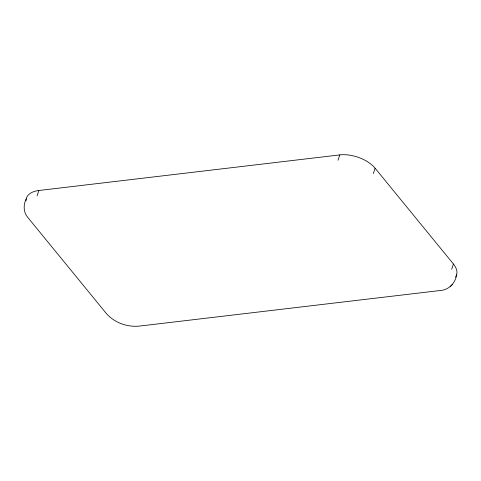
<?xml version="1.0" encoding="UTF-8"?>
<svg xmlns="http://www.w3.org/2000/svg" width="481" height="481" viewBox="0 0 481 481"><rect width="100%" height="100%" fill="white"/><g stroke="black" fill="none" stroke-linecap="round" stroke-linejoin="round"><path stroke-width="0.72" d="M26.239 198.869C23.232 204.714 23.353 212.061 27.627 217.232L106.529 313.714C114.598 322.817 127.345 327.29 139.364 326.094L440.169 290.512C448.965 290.037 455.639 282.78 456.752 274.242M37.109 195.833L38.859 190.5L339.772 154.906A26.762 14.574 18.2 0 1 375.114 168.23L453.409 263.979A26.762 14.574 18.2 0 1 455.447 277.146M338.017 160.239L339.772 154.906M373.358 173.563L375.114 168.23M451.659 269.312L453.409 263.979M450.186 286.694L451.172 285.72M451.611 285.299L452.633 284.289M26.034 200.799A26.858 14.628 18.2 0 1 38.859 190.5"/></g></svg>
